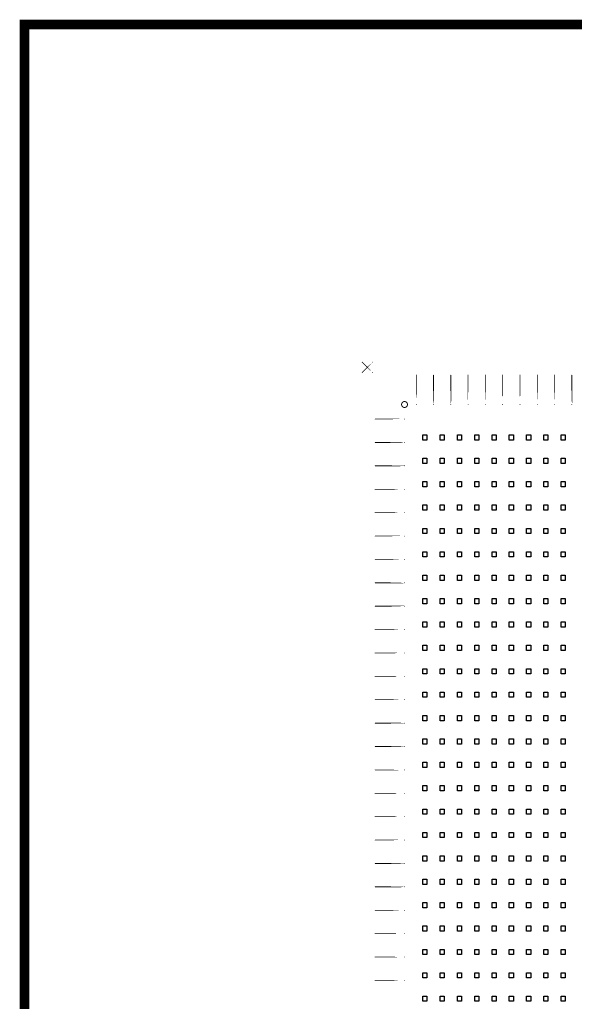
# Model space of a CAD drawing. Extents: x 11 to 212, y 11 to 212.
# Drawn here: x 10.7 to 67.4, y 111.3 to 211.7 of the extents above; entities that cross this region are included whole.
import ezdxf

# ---------------------------------------------------------------- set-up
doc = ezdxf.new("R2010")
doc.units = 0
doc.layers.get('0').update_dxf_attribs({"linetype": 'continuous'})
doc.layers.add('Mark', color=7, linetype='continuous')

# ---------------------------------------------------------------- blocks, each defined once
blk = doc.blocks.new('cutlineendpoint')
at = {"const_width": 0.04}
blk.add_lwpolyline([(-0.02, 0, 1), (0.02, 0, 1)], format="xyb", close=True, dxfattribs=at)

msp = doc.modelspace()

# ---------------------------------------------------------------- linework, layer by layer
at = {"layer": 'Mark'}
for points, const_width in [([(11.2, 211.2), (211.2, 211.2), (211.2, 11.2), (11.2, 11.2)], 1), ([(46.73, 176.73), (45.67, 175.67)], 0.08), ([(46.73, 175.67), (45.67, 176.73)], 0.08), ([(51.2, 172.4), (51.2, 175.4)], 0.08), ([(52.96, 172.4), (52.96, 175.4)], 0.08), ([(54.73, 172.4), (54.73, 175.4)], 0.08), ([(56.49, 172.4), (56.49, 175.4)], 0.08), ([(58.26, 172.4), (58.26, 175.4)], 0.08), ([(60.02, 172.4), (60.02, 175.4)], 0.08), ([(61.79, 172.4), (61.79, 175.4)], 0.08), ([(63.55, 172.4), (63.55, 175.4)], 0.08), ([(65.32, 172.4), (65.32, 175.4)], 0.08), ([(67.08, 172.4), (67.08, 175.4)], 0.08), ([(50, 170.91), (47, 170.91)], 0.08), ([(50, 168.52), (47, 168.52)], 0.08), ([(50, 166.13), (47, 166.13)], 0.08), ([(50, 163.74), (47, 163.74)], 0.08), ([(50, 161.35), (47, 161.35)], 0.08), ([(50, 158.96), (47, 158.96)], 0.08), ([(50, 156.58), (47, 156.58)], 0.08), ([(50, 154.19), (47, 154.19)], 0.08), ([(50, 151.8), (47, 151.8)], 0.08), ([(50, 149.41), (47, 149.41)], 0.08), ([(50, 147.02), (47, 147.02)], 0.08), ([(50, 144.64), (47, 144.64)], 0.08), ([(50, 142.25), (47, 142.25)], 0.08), ([(50, 139.86), (47, 139.86)], 0.08), ([(50, 137.47), (47, 137.47)], 0.08), ([(50, 135.08), (47, 135.08)], 0.08), ([(50, 132.69), (47, 132.69)], 0.08), ([(50, 130.31), (47, 130.31)], 0.08), ([(50, 127.92), (47, 127.92)], 0.08), ([(50, 125.53), (47, 125.53)], 0.08), ([(50, 123.14), (47, 123.14)], 0.08), ([(50, 120.75), (47, 120.75)], 0.08), ([(50, 118.36), (47, 118.36)], 0.08), ([(50, 115.98), (47, 115.98)], 0.08), ([(50, 113.59), (47, 113.59)], 0.08)]:
    msp.add_lwpolyline(points, close=True, dxfattribs=dict(at, const_width=const_width))
at = {"layer": 'Mark', "const_width": 0.1}
msp.add_lwpolyline([(49.7, 172.4, 1), (50.3, 172.4, 1)], format="xyb", close=True, dxfattribs=at)
at = {"layer": 'Mark'}
for points in [[(52.29, 168.77), (51.88, 168.77), (51.88, 169.3), (52.29, 169.3)], [(54.05, 168.77), (53.64, 168.77), (53.64, 169.3), (54.05, 169.3)], [(55.82, 168.77), (55.41, 168.77), (55.41, 169.3), (55.82, 169.3)], [(57.58, 168.77), (57.17, 168.77), (57.17, 169.3), (57.58, 169.3)], [(59.35, 168.77), (58.94, 168.77), (58.94, 169.3), (59.35, 169.3)], [(61.11, 168.77), (60.7, 168.77), (60.7, 169.3), (61.11, 169.3)], [(62.88, 168.77), (62.46, 168.77), (62.46, 169.3), (62.88, 169.3)], [(64.64, 168.77), (64.23, 168.77), (64.23, 169.3), (64.64, 169.3)], [(66.41, 168.77), (65.99, 168.77), (65.99, 169.3), (66.41, 169.3)], [(52.29, 166.38), (51.88, 166.38), (51.88, 166.91), (52.29, 166.91)], [(54.05, 166.38), (53.64, 166.38), (53.64, 166.91), (54.05, 166.91)], [(55.82, 166.38), (55.41, 166.38), (55.41, 166.91), (55.82, 166.91)], [(57.58, 166.38), (57.17, 166.38), (57.17, 166.91), (57.58, 166.91)], [(59.35, 166.38), (58.94, 166.38), (58.94, 166.91), (59.35, 166.91)], [(61.11, 166.38), (60.7, 166.38), (60.7, 166.91), (61.11, 166.91)], [(62.88, 166.38), (62.46, 166.38), (62.46, 166.91), (62.88, 166.91)], [(64.64, 166.38), (64.23, 166.38), (64.23, 166.91), (64.64, 166.91)], [(66.41, 166.38), (65.99, 166.38), (65.99, 166.91), (66.41, 166.91)], [(52.29, 163.99), (51.88, 163.99), (51.88, 164.52), (52.29, 164.52)], [(54.05, 163.99), (53.64, 163.99), (53.64, 164.52), (54.05, 164.52)], [(55.82, 163.99), (55.41, 163.99), (55.41, 164.52), (55.82, 164.52)], [(57.58, 163.99), (57.17, 163.99), (57.17, 164.52), (57.58, 164.52)], [(59.35, 163.99), (58.94, 163.99), (58.94, 164.52), (59.35, 164.52)], [(61.11, 163.99), (60.7, 163.99), (60.7, 164.52), (61.11, 164.52)], [(62.88, 163.99), (62.46, 163.99), (62.46, 164.52), (62.88, 164.52)], [(64.64, 163.99), (64.23, 163.99), (64.23, 164.52), (64.64, 164.52)], [(66.41, 163.99), (65.99, 163.99), (65.99, 164.52), (66.41, 164.52)], [(52.29, 161.61), (51.88, 161.61), (51.88, 162.14), (52.29, 162.14)], [(54.05, 161.61), (53.64, 161.61), (53.64, 162.14), (54.05, 162.14)], [(55.82, 161.61), (55.41, 161.61), (55.41, 162.14), (55.82, 162.14)], [(57.58, 161.61), (57.17, 161.61), (57.17, 162.14), (57.58, 162.14)], [(59.35, 161.61), (58.94, 161.61), (58.94, 162.14), (59.35, 162.14)], [(61.11, 161.61), (60.7, 161.61), (60.7, 162.14), (61.11, 162.14)], [(62.88, 161.61), (62.46, 161.61), (62.46, 162.14), (62.88, 162.14)], [(64.64, 161.61), (64.23, 161.61), (64.23, 162.14), (64.64, 162.14)], [(66.41, 161.61), (65.99, 161.61), (65.99, 162.14), (66.41, 162.14)], [(52.29, 159.22), (51.88, 159.22), (51.88, 159.75), (52.29, 159.75)], [(54.05, 159.22), (53.64, 159.22), (53.64, 159.75), (54.05, 159.75)], [(55.82, 159.22), (55.41, 159.22), (55.41, 159.75), (55.82, 159.75)], [(57.58, 159.22), (57.17, 159.22), (57.17, 159.75), (57.58, 159.75)], [(59.35, 159.22), (58.94, 159.22), (58.94, 159.75), (59.35, 159.75)], [(61.11, 159.22), (60.7, 159.22), (60.7, 159.75), (61.11, 159.75)], [(62.88, 159.22), (62.46, 159.22), (62.46, 159.75), (62.88, 159.75)], [(64.64, 159.22), (64.23, 159.22), (64.23, 159.75), (64.64, 159.75)], [(66.41, 159.22), (65.99, 159.22), (65.99, 159.75), (66.41, 159.75)], [(52.29, 156.83), (51.88, 156.83), (51.88, 157.36), (52.29, 157.36)], [(54.05, 156.83), (53.64, 156.83), (53.64, 157.36), (54.05, 157.36)], [(55.82, 156.83), (55.41, 156.83), (55.41, 157.36), (55.82, 157.36)], [(57.58, 156.83), (57.17, 156.83), (57.17, 157.36), (57.58, 157.36)], [(59.35, 156.83), (58.94, 156.83), (58.94, 157.36), (59.35, 157.36)], [(61.11, 156.83), (60.7, 156.83), (60.7, 157.36), (61.11, 157.36)], [(62.88, 156.83), (62.46, 156.83), (62.46, 157.36), (62.88, 157.36)], [(64.64, 156.83), (64.23, 156.83), (64.23, 157.36), (64.64, 157.36)], [(66.41, 156.83), (65.99, 156.83), (65.99, 157.36), (66.41, 157.36)], [(52.29, 154.44), (51.88, 154.44), (51.88, 154.97), (52.29, 154.97)], [(54.05, 154.44), (53.64, 154.44), (53.64, 154.97), (54.05, 154.97)], [(55.82, 154.44), (55.41, 154.44), (55.41, 154.97), (55.82, 154.97)], [(57.58, 154.44), (57.17, 154.44), (57.17, 154.97), (57.58, 154.97)], [(59.35, 154.44), (58.94, 154.44), (58.94, 154.97), (59.35, 154.97)], [(61.11, 154.44), (60.7, 154.44), (60.7, 154.97), (61.11, 154.97)], [(62.88, 154.44), (62.46, 154.44), (62.46, 154.97), (62.88, 154.97)], [(64.64, 154.44), (64.23, 154.44), (64.23, 154.97), (64.64, 154.97)], [(66.41, 154.44), (65.99, 154.44), (65.99, 154.97), (66.41, 154.97)], [(52.29, 152.05), (51.88, 152.05), (51.88, 152.58), (52.29, 152.58)], [(54.05, 152.05), (53.64, 152.05), (53.64, 152.58), (54.05, 152.58)], [(55.82, 152.05), (55.41, 152.05), (55.41, 152.58), (55.82, 152.58)], [(57.58, 152.05), (57.17, 152.05), (57.17, 152.58), (57.58, 152.58)], [(59.35, 152.05), (58.94, 152.05), (58.94, 152.58), (59.35, 152.58)], [(61.11, 152.05), (60.7, 152.05), (60.7, 152.58), (61.11, 152.58)], [(62.88, 152.05), (62.46, 152.05), (62.46, 152.58), (62.88, 152.58)], [(64.64, 152.05), (64.23, 152.05), (64.23, 152.58), (64.64, 152.58)], [(66.41, 152.05), (65.99, 152.05), (65.99, 152.58), (66.41, 152.58)], [(52.29, 149.66), (51.88, 149.66), (51.88, 150.19), (52.29, 150.19)], [(54.05, 149.66), (53.64, 149.66), (53.64, 150.19), (54.05, 150.19)], [(55.82, 149.66), (55.41, 149.66), (55.41, 150.19), (55.82, 150.19)], [(57.58, 149.66), (57.17, 149.66), (57.17, 150.19), (57.58, 150.19)], [(59.35, 149.66), (58.94, 149.66), (58.94, 150.19), (59.35, 150.19)], [(61.11, 149.66), (60.7, 149.66), (60.7, 150.19), (61.11, 150.19)], [(62.88, 149.66), (62.46, 149.66), (62.46, 150.19), (62.88, 150.19)], [(64.64, 149.66), (64.23, 149.66), (64.23, 150.19), (64.64, 150.19)], [(66.41, 149.66), (65.99, 149.66), (65.99, 150.19), (66.41, 150.19)], [(52.29, 147.28), (51.88, 147.28), (51.88, 147.81), (52.29, 147.81)], [(54.05, 147.28), (53.64, 147.28), (53.64, 147.81), (54.05, 147.81)], [(55.82, 147.28), (55.41, 147.28), (55.41, 147.81), (55.82, 147.81)], [(57.58, 147.28), (57.17, 147.28), (57.17, 147.81), (57.58, 147.81)], [(59.35, 147.28), (58.94, 147.28), (58.94, 147.81), (59.35, 147.81)], [(61.11, 147.28), (60.7, 147.28), (60.7, 147.81), (61.11, 147.81)], [(62.88, 147.28), (62.46, 147.28), (62.46, 147.81), (62.88, 147.81)], [(64.64, 147.28), (64.23, 147.28), (64.23, 147.81), (64.64, 147.81)], [(66.41, 147.28), (65.99, 147.28), (65.99, 147.81), (66.41, 147.81)], [(52.29, 144.89), (51.88, 144.89), (51.88, 145.42), (52.29, 145.42)], [(54.05, 144.89), (53.64, 144.89), (53.64, 145.42), (54.05, 145.42)], [(55.82, 144.89), (55.41, 144.89), (55.41, 145.42), (55.82, 145.42)], [(57.58, 144.89), (57.17, 144.89), (57.17, 145.42), (57.58, 145.42)], [(59.35, 144.89), (58.94, 144.89), (58.94, 145.42), (59.35, 145.42)], [(61.11, 144.89), (60.7, 144.89), (60.7, 145.42), (61.11, 145.42)], [(62.88, 144.89), (62.46, 144.89), (62.46, 145.42), (62.88, 145.42)], [(64.64, 144.89), (64.23, 144.89), (64.23, 145.42), (64.64, 145.42)], [(66.41, 144.89), (65.99, 144.89), (65.99, 145.42), (66.41, 145.42)], [(52.29, 142.5), (51.88, 142.5), (51.88, 143.03), (52.29, 143.03)], [(54.05, 142.5), (53.64, 142.5), (53.64, 143.03), (54.05, 143.03)], [(55.82, 142.5), (55.41, 142.5), (55.41, 143.03), (55.82, 143.03)], [(57.58, 142.5), (57.17, 142.5), (57.17, 143.03), (57.58, 143.03)], [(59.35, 142.5), (58.94, 142.5), (58.94, 143.03), (59.35, 143.03)], [(61.11, 142.5), (60.7, 142.5), (60.7, 143.03), (61.11, 143.03)], [(62.88, 142.5), (62.46, 142.5), (62.46, 143.03), (62.88, 143.03)], [(64.64, 142.5), (64.23, 142.5), (64.23, 143.03), (64.64, 143.03)], [(66.41, 142.5), (65.99, 142.5), (65.99, 143.03), (66.41, 143.03)], [(52.29, 140.11), (51.88, 140.11), (51.88, 140.64), (52.29, 140.64)], [(54.05, 140.11), (53.64, 140.11), (53.64, 140.64), (54.05, 140.64)], [(55.82, 140.11), (55.41, 140.11), (55.41, 140.64), (55.82, 140.64)], [(57.58, 140.11), (57.17, 140.11), (57.17, 140.64), (57.58, 140.64)], [(59.35, 140.11), (58.94, 140.11), (58.94, 140.64), (59.35, 140.64)], [(61.11, 140.11), (60.7, 140.11), (60.7, 140.64), (61.11, 140.64)], [(62.88, 140.11), (62.46, 140.11), (62.46, 140.64), (62.88, 140.64)], [(64.64, 140.11), (64.23, 140.11), (64.23, 140.64), (64.64, 140.64)], [(66.41, 140.11), (65.99, 140.11), (65.99, 140.64), (66.41, 140.64)], [(52.29, 137.72), (51.88, 137.72), (51.88, 138.25), (52.29, 138.25)], [(54.05, 137.72), (53.64, 137.72), (53.64, 138.25), (54.05, 138.25)], [(55.82, 137.72), (55.41, 137.72), (55.41, 138.25), (55.82, 138.25)], [(57.58, 137.72), (57.17, 137.72), (57.17, 138.25), (57.58, 138.25)], [(59.35, 137.72), (58.94, 137.72), (58.94, 138.25), (59.35, 138.25)], [(61.11, 137.72), (60.7, 137.72), (60.7, 138.25), (61.11, 138.25)], [(62.88, 137.72), (62.46, 137.72), (62.46, 138.25), (62.88, 138.25)], [(64.64, 137.72), (64.23, 137.72), (64.23, 138.25), (64.64, 138.25)], [(66.41, 137.72), (65.99, 137.72), (65.99, 138.25), (66.41, 138.25)], [(52.29, 135.34), (51.88, 135.34), (51.88, 135.86), (52.29, 135.86)], [(54.05, 135.34), (53.64, 135.34), (53.64, 135.86), (54.05, 135.86)], [(55.82, 135.34), (55.41, 135.34), (55.41, 135.86), (55.82, 135.86)], [(57.58, 135.34), (57.17, 135.34), (57.17, 135.86), (57.58, 135.86)], [(59.35, 135.34), (58.94, 135.34), (58.94, 135.86), (59.35, 135.86)], [(61.11, 135.34), (60.7, 135.34), (60.7, 135.86), (61.11, 135.86)], [(62.88, 135.34), (62.46, 135.34), (62.46, 135.86), (62.88, 135.86)], [(64.64, 135.34), (64.23, 135.34), (64.23, 135.86), (64.64, 135.86)], [(66.41, 135.34), (65.99, 135.34), (65.99, 135.86), (66.41, 135.86)], [(52.29, 132.95), (51.88, 132.95), (51.88, 133.48), (52.29, 133.48)], [(54.05, 132.95), (53.64, 132.95), (53.64, 133.48), (54.05, 133.48)], [(55.82, 132.95), (55.41, 132.95), (55.41, 133.48), (55.82, 133.48)], [(57.58, 132.95), (57.17, 132.95), (57.17, 133.48), (57.58, 133.48)], [(59.35, 132.95), (58.94, 132.95), (58.94, 133.48), (59.35, 133.48)], [(61.11, 132.95), (60.7, 132.95), (60.7, 133.48), (61.11, 133.48)], [(62.88, 132.95), (62.46, 132.95), (62.46, 133.48), (62.88, 133.48)], [(64.64, 132.95), (64.23, 132.95), (64.23, 133.48), (64.64, 133.48)], [(66.41, 132.95), (65.99, 132.95), (65.99, 133.48), (66.41, 133.48)], [(52.29, 130.56), (51.88, 130.56), (51.88, 131.09), (52.29, 131.09)], [(54.05, 130.56), (53.64, 130.56), (53.64, 131.09), (54.05, 131.09)], [(55.82, 130.56), (55.41, 130.56), (55.41, 131.09), (55.82, 131.09)], [(57.58, 130.56), (57.17, 130.56), (57.17, 131.09), (57.58, 131.09)], [(59.35, 130.56), (58.94, 130.56), (58.94, 131.09), (59.35, 131.09)], [(61.11, 130.56), (60.7, 130.56), (60.7, 131.09), (61.11, 131.09)], [(62.88, 130.56), (62.46, 130.56), (62.46, 131.09), (62.88, 131.09)], [(64.64, 130.56), (64.23, 130.56), (64.23, 131.09), (64.64, 131.09)], [(66.41, 130.56), (65.99, 130.56), (65.99, 131.09), (66.41, 131.09)], [(52.29, 128.17), (51.88, 128.17), (51.88, 128.7), (52.29, 128.7)], [(54.05, 128.17), (53.64, 128.17), (53.64, 128.7), (54.05, 128.7)], [(55.82, 128.17), (55.41, 128.17), (55.41, 128.7), (55.82, 128.7)], [(57.58, 128.17), (57.17, 128.17), (57.17, 128.7), (57.58, 128.7)], [(59.35, 128.17), (58.94, 128.17), (58.94, 128.7), (59.35, 128.7)], [(61.11, 128.17), (60.7, 128.17), (60.7, 128.7), (61.11, 128.7)], [(62.88, 128.17), (62.46, 128.17), (62.46, 128.7), (62.88, 128.7)], [(64.64, 128.17), (64.23, 128.17), (64.23, 128.7), (64.64, 128.7)], [(66.41, 128.17), (65.99, 128.17), (65.99, 128.7), (66.41, 128.7)], [(52.29, 125.78), (51.88, 125.78), (51.88, 126.31), (52.29, 126.31)], [(54.05, 125.78), (53.64, 125.78), (53.64, 126.31), (54.05, 126.31)], [(55.82, 125.78), (55.41, 125.78), (55.41, 126.31), (55.82, 126.31)], [(57.58, 125.78), (57.17, 125.78), (57.17, 126.31), (57.58, 126.31)], [(59.35, 125.78), (58.94, 125.78), (58.94, 126.31), (59.35, 126.31)], [(61.11, 125.78), (60.7, 125.78), (60.7, 126.31), (61.11, 126.31)], [(62.88, 125.78), (62.46, 125.78), (62.46, 126.31), (62.88, 126.31)], [(64.64, 125.78), (64.23, 125.78), (64.23, 126.31), (64.64, 126.31)], [(66.41, 125.78), (65.99, 125.78), (65.99, 126.31), (66.41, 126.31)], [(52.29, 123.39), (51.88, 123.39), (51.88, 123.92), (52.29, 123.92)], [(54.05, 123.39), (53.64, 123.39), (53.64, 123.92), (54.05, 123.92)], [(55.82, 123.39), (55.41, 123.39), (55.41, 123.92), (55.82, 123.92)], [(57.58, 123.39), (57.17, 123.39), (57.17, 123.92), (57.58, 123.92)], [(59.35, 123.39), (58.94, 123.39), (58.94, 123.92), (59.35, 123.92)], [(61.11, 123.39), (60.7, 123.39), (60.7, 123.92), (61.11, 123.92)], [(62.88, 123.39), (62.46, 123.39), (62.46, 123.92), (62.88, 123.92)], [(64.64, 123.39), (64.23, 123.39), (64.23, 123.92), (64.64, 123.92)], [(66.41, 123.39), (65.99, 123.39), (65.99, 123.92), (66.41, 123.92)], [(52.29, 121.01), (51.88, 121.01), (51.88, 121.54), (52.29, 121.54)], [(54.05, 121.01), (53.64, 121.01), (53.64, 121.54), (54.05, 121.54)], [(55.82, 121.01), (55.41, 121.01), (55.41, 121.54), (55.82, 121.54)], [(57.58, 121.01), (57.17, 121.01), (57.17, 121.54), (57.58, 121.54)], [(59.35, 121.01), (58.94, 121.01), (58.94, 121.54), (59.35, 121.54)], [(61.11, 121.01), (60.7, 121.01), (60.7, 121.54), (61.11, 121.54)], [(62.88, 121.01), (62.46, 121.01), (62.46, 121.54), (62.88, 121.54)], [(64.64, 121.01), (64.23, 121.01), (64.23, 121.54), (64.64, 121.54)], [(66.41, 121.01), (65.99, 121.01), (65.99, 121.54), (66.41, 121.54)], [(52.29, 118.62), (51.88, 118.62), (51.88, 119.15), (52.29, 119.15)], [(54.05, 118.62), (53.64, 118.62), (53.64, 119.15), (54.05, 119.15)], [(55.82, 118.62), (55.41, 118.62), (55.41, 119.15), (55.82, 119.15)], [(57.58, 118.62), (57.17, 118.62), (57.17, 119.15), (57.58, 119.15)], [(59.35, 118.62), (58.94, 118.62), (58.94, 119.15), (59.35, 119.15)], [(61.11, 118.62), (60.7, 118.62), (60.7, 119.15), (61.11, 119.15)], [(62.88, 118.62), (62.46, 118.62), (62.46, 119.15), (62.88, 119.15)], [(64.64, 118.62), (64.23, 118.62), (64.23, 119.15), (64.64, 119.15)], [(66.41, 118.62), (65.99, 118.62), (65.99, 119.15), (66.41, 119.15)], [(52.29, 116.23), (51.88, 116.23), (51.88, 116.76), (52.29, 116.76)], [(54.05, 116.23), (53.64, 116.23), (53.64, 116.76), (54.05, 116.76)], [(55.82, 116.23), (55.41, 116.23), (55.41, 116.76), (55.82, 116.76)], [(57.58, 116.23), (57.17, 116.23), (57.17, 116.76), (57.58, 116.76)], [(59.35, 116.23), (58.94, 116.23), (58.94, 116.76), (59.35, 116.76)], [(61.11, 116.23), (60.7, 116.23), (60.7, 116.76), (61.11, 116.76)], [(62.88, 116.23), (62.46, 116.23), (62.46, 116.76), (62.88, 116.76)], [(64.64, 116.23), (64.23, 116.23), (64.23, 116.76), (64.64, 116.76)], [(66.41, 116.23), (65.99, 116.23), (65.99, 116.76), (66.41, 116.76)], [(52.29, 113.84), (51.88, 113.84), (51.88, 114.37), (52.29, 114.37)], [(54.05, 113.84), (53.64, 113.84), (53.64, 114.37), (54.05, 114.37)], [(55.82, 113.84), (55.41, 113.84), (55.41, 114.37), (55.82, 114.37)], [(57.58, 113.84), (57.17, 113.84), (57.17, 114.37), (57.58, 114.37)], [(59.35, 113.84), (58.94, 113.84), (58.94, 114.37), (59.35, 114.37)], [(61.11, 113.84), (60.7, 113.84), (60.7, 114.37), (61.11, 114.37)], [(62.88, 113.84), (62.46, 113.84), (62.46, 114.37), (62.88, 114.37)], [(64.64, 113.84), (64.23, 113.84), (64.23, 114.37), (64.64, 114.37)], [(66.41, 113.84), (65.99, 113.84), (65.99, 114.37), (66.41, 114.37)], [(52.29, 111.45), (51.88, 111.45), (51.88, 111.98), (52.29, 111.98)], [(54.05, 111.45), (53.64, 111.45), (53.64, 111.98), (54.05, 111.98)], [(55.82, 111.45), (55.41, 111.45), (55.41, 111.98), (55.82, 111.98)], [(57.58, 111.45), (57.17, 111.45), (57.17, 111.98), (57.58, 111.98)], [(59.35, 111.45), (58.94, 111.45), (58.94, 111.98), (59.35, 111.98)], [(61.11, 111.45), (60.7, 111.45), (60.7, 111.98), (61.11, 111.98)], [(62.88, 111.45), (62.46, 111.45), (62.46, 111.98), (62.88, 111.98)], [(64.64, 111.45), (64.23, 111.45), (64.23, 111.98), (64.64, 111.98)], [(66.41, 111.45), (65.99, 111.45), (65.99, 111.98), (66.41, 111.98)]]:
    msp.add_lwpolyline(points, close=True, dxfattribs=at)

# ---------------------------------------------------------------- block references
for p in [(45.67, 176.73), (46.73, 176.73), (45.67, 175.67), (46.73, 175.67), (51.2, 175.4), (52.96, 175.4), (54.73, 175.4), (56.49, 175.4), (58.26, 175.4), (60.02, 175.4), (61.79, 175.4), (63.55, 175.4), (65.32, 175.4), (67.08, 175.4), (51.2, 172.4), (52.96, 172.4), (54.73, 172.4), (56.49, 172.4), (58.26, 172.4), (60.02, 172.4), (61.79, 172.4), (63.55, 172.4), (65.32, 172.4), (67.08, 172.4), (47, 170.91), (50, 170.91), (47, 168.52), (50, 168.52), (47, 166.13), (50, 166.13), (47, 163.74), (50, 163.74), (47, 161.35), (50, 161.35), (47, 158.96), (50, 158.96), (47, 156.58), (50, 156.58), (47, 154.19), (50, 154.19), (47, 151.8), (50, 151.8), (47, 149.41), (50, 149.41), (47, 147.02), (50, 147.02), (47, 144.64), (50, 144.64), (47, 142.25), (50, 142.25), (47, 139.86), (50, 139.86), (47, 137.47), (50, 137.47), (47, 135.08), (50, 135.08), (47, 132.69), (50, 132.69), (47, 130.31), (50, 130.31), (47, 127.92), (50, 127.92), (47, 125.53), (50, 125.53), (47, 123.14), (50, 123.14), (47, 120.75), (50, 120.75), (47, 118.36), (50, 118.36), (47, 115.98), (50, 115.98), (47, 113.59), (50, 113.59)]:
    msp.add_blockref('cutlineendpoint', p, dxfattribs=at)

doc.saveas('drawing.dxf')
